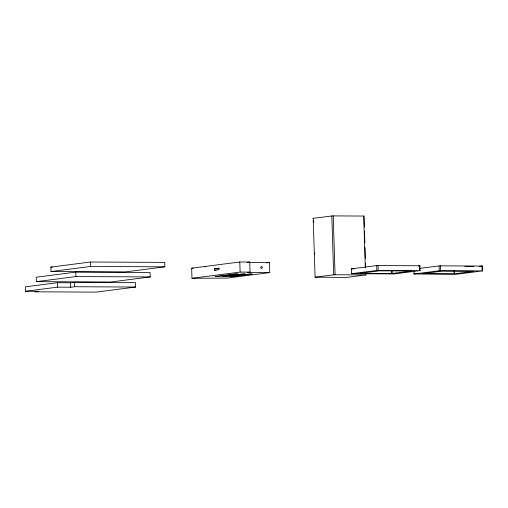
<?xml version="1.0" encoding="UTF-8"?>
<svg xmlns="http://www.w3.org/2000/svg" width="508" height="508" viewBox="0 0 508 508"><rect width="100%" height="100%" fill="white"/><g stroke="black" fill="none" stroke-linecap="round" stroke-linejoin="round"><path stroke-width="0.76" d="M313.093 218.37L332.454 215.894L364.141 216.052L364.363 227.089M351.447 273.691L394.094 273.939L420.18 270.605L377.45 270.383L351.511 273.685L351.358 268.834L376.745 265.57L420.027 265.754L418.344 265.989M351.358 268.834L354.044 268.916M315.093 277.197L346.653 277.4L366.02 274.93L334.308 274.758L315.093 277.197L313.163 218.389M360.147 273.323L379.565 270.834L411.397 270.986L392.113 273.482L392.043 270.707M413.931 273.99L456.514 274.25L482.6 270.91L439.871 270.688L413.931 273.99L413.849 271.215M479.235 266.49L482.448 266.059L439.852 265.83L419.919 268.351M50.832 267.106L90.38 262.02L164.7 262.382L164.84 266.827L125.286 271.913L50.971 271.551L50.832 267.106L52.413 267.113M50.971 271.551L90.519 266.465L164.84 266.827M75.768 272.123L36.22 277.209L36.36 281.654L110.674 282.016L150.222 276.93L150.082 272.485L75.768 272.123L75.908 276.568L36.36 281.654M57.36 282.715L25.4 286.823L25.54 291.268L38.76 291.332L34.963 291.821L96.056 292.119L135.611 287.033L135.471 282.588L74.378 282.289L70.58 282.778L57.36 282.715L57.499 287.16L25.54 291.268M269.748 272.593L226.981 278.092L191.973 278.282L191.656 268.173L239.801 261.982L249.739 262.033L250.057 272.136L247.371 272.485L269.748 272.593L269.43 262.49L249.364 262.388M247.047 262.376L249.739 262.033M214.598 268.675L218.973 268.11L219.024 269.627L214.643 270.186L214.598 268.675L219.094 268.694M57.499 287.16L70.72 287.223L74.517 286.734L135.611 287.033M266.319 262.89L269.43 262.49M191.973 278.282L240.119 272.091L250.057 272.136M454.558 273.787L473.824 271.297L441.985 271.139L422.573 273.641L454.514 273.787L454.47 271.012M392.093 273.482L360.153 273.336M204.946 266.948L205.34 266.929M391.782 273.495L391.7 270.72M464.89 266.395L473.78 266.44M191.656 268.173L193.186 268.18M214.643 270.186L216.141 270.199M75.908 276.568L150.222 276.93M313.576 218.408L313.22 218.396M482.403 270.878L482.302 266.097M481.965 266.021L482.117 270.872M454.12 271.031L454.209 273.799M440.487 265.817L440.639 270.669M439.09 265.881L439.242 270.732M419.875 265.786L420.027 270.637M419.538 265.716L419.691 270.567M378.06 265.513L378.212 270.364M376.669 265.576L376.822 270.427M364.49 231.013L364.858 242.786M365.004 247.498L365.354 258.483M365.5 263.195L365.62 267.119M365.824 273.393L365.868 274.968M363.684 216.027L365.309 267.83M365.481 273.323L365.531 274.892M333.223 215.881L335.07 274.745M331.832 215.944L333.68 274.809M313.652 220.758L313.703 222.333M314.662 252.94L314.712 254.508M239.801 261.982L240.119 272.091M90.38 262.02L90.519 266.465M74.378 282.289L74.517 286.734M70.58 282.778L70.72 287.223M234.975 273.952L215.094 276.504L218.034 276.523L237.909 273.964L234.975 273.952M242.145 273.983L222.263 276.543L225.203 276.555L245.085 273.996L242.145 273.983M249.32 274.022L229.438 276.574L232.378 276.593L252.254 274.034L249.32 274.022M260.864 267.043A0.914 0.775 82.7 0 0 261.582 268.408A0.914 0.775 82.7 0 0 262.211 267.049A0.914 0.775 82.7 0 0 260.864 267.043"/></g></svg>
